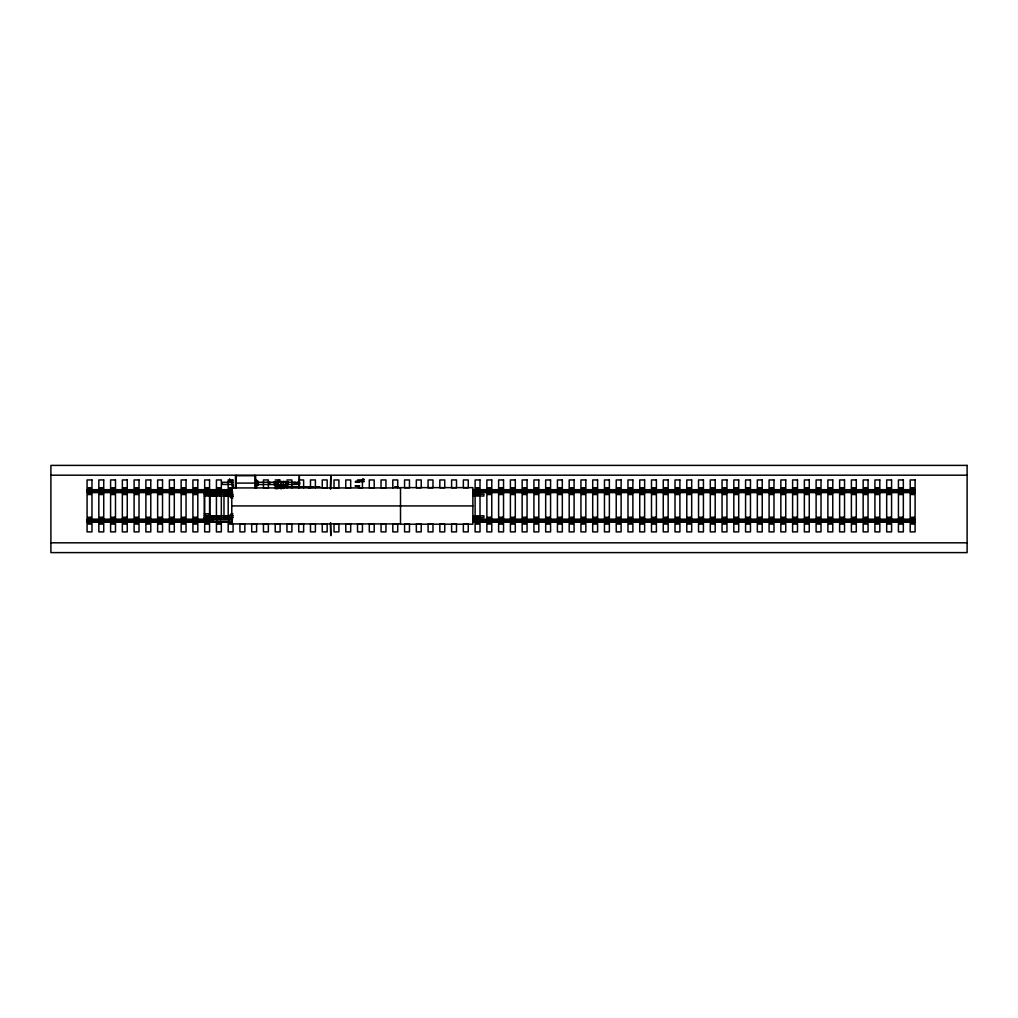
<?xml version="1.0" encoding="UTF-8"?>
<svg xmlns="http://www.w3.org/2000/svg" width="1018" height="1018" viewBox="0 0 1018 1018"><rect width="100%" height="100%" fill="white"/><g stroke="black" fill="none" stroke-linecap="round" stroke-linejoin="round"><path stroke-width="1.5" d="M297.981 482.494L299.343 481.985M50.9 475.19L967.1 475.19M236.163 475.711L254.92 475.711M362.446 479.084L363.77 479.084M362.23 479.567L363.986 479.567M233.084 479.949L228.185 479.949L228.185 489.391M275.216 479.949L280.115 479.949M286.974 479.949L291.873 479.949L291.873 487.826M357.534 479.949L363.986 479.822M355.74 481.196L363.986 481.196M299.343 481.641L298.401 481.718L298.987 485.052M355.346 481.692L363.986 481.692M276.629 481.858L287.801 481.858M355.346 482.061L359.456 482.061M233.058 482.303L222.331 482.303L222.331 484.453L233.058 484.453M257.987 482.252L294.1 482.252L294.1 484.504L257.987 484.504M294.1 482.405L299.686 482.405L299.686 484.364L294.1 484.364M236.163 483.092L254.92 483.092M299.343 484.772L297.918 484.263M355.257 485.79L359.545 485.79M355.257 486.171L359.545 486.171M277.532 486.769L280.472 486.769M316.738 486.769L319.677 486.769M395.124 486.769L398.063 486.769M277.532 486.96L280.472 486.96M313.875 486.858L308.976 486.858A2.939 2.939 0 0 1 307.703 487.151L275.433 487.151L275.522 488.525M316.738 486.96L319.677 486.96M395.124 486.96L398.063 486.96M313.875 487.355L308.976 487.355L308.976 488.335M400.507 487.635L472.874 487.635L472.874 524.206L400.507 524.206L400.507 487.571M264.336 487.775L267.479 487.775M323.139 487.775L326.269 487.775M334.897 487.775L338.027 487.775M346.654 487.775L349.785 487.775M358.412 487.775L361.543 487.775M370.17 487.775L373.301 487.775M381.928 487.775L385.071 487.775M405.444 487.775L408.587 487.775M417.202 487.775L420.345 487.775M428.96 487.775L432.103 487.775M440.718 487.775L443.861 487.775M452.488 487.775L455.619 487.775M464.246 487.775L467.377 487.775M400.507 487.927L231.786 487.927L231.786 523.914L400.507 523.914M87.968 489.022L91.098 489.022M99.726 489.022L102.856 489.022M111.484 489.022L114.614 489.022M123.242 489.022L126.372 489.022M135 489.022L138.13 489.022M146.757 489.022L149.888 489.022M158.515 489.022L161.646 489.022M170.273 489.022L173.404 489.022M182.031 489.022L185.161 489.022M193.789 489.022L196.932 489.022M205.547 489.022L208.69 489.022M217.305 489.022L220.448 489.022M229.063 489.022L232.206 489.022M476.004 489.022L479.134 489.022M487.762 489.022L490.892 489.022M499.52 489.022L502.65 489.022M511.278 489.022L514.408 489.022M523.036 489.022L526.166 489.022M534.794 489.022L537.924 489.022M546.551 489.022L549.682 489.022M558.309 489.022L561.452 489.022M570.067 489.022L573.21 489.022M581.825 489.022L584.968 489.022M593.583 489.022L596.726 489.022M605.341 489.022L608.484 489.022M617.099 489.022L620.242 489.022M628.857 489.022L632 489.022M640.627 489.022L643.758 489.022M652.385 489.022L655.516 489.022M664.143 489.022L667.274 489.022M675.901 489.022L679.031 489.022M687.659 489.022L690.789 489.022M699.417 489.022L702.547 489.022M711.175 489.022L714.305 489.022M722.933 489.022L726.063 489.022M734.691 489.022L737.821 489.022M746.448 489.022L749.592 489.022M758.206 489.022L761.349 489.022M769.964 489.022L773.107 489.022M781.722 489.022L784.865 489.022M793.48 489.022L796.623 489.022M805.238 489.022L808.381 489.022M817.009 489.022L820.139 489.022M828.767 489.022L831.897 489.022M840.524 489.022L843.655 489.022M852.282 489.022L855.413 489.022M864.04 489.022L867.171 489.022M875.798 489.022L878.928 489.022M887.556 489.022L890.686 489.022M899.314 489.022L902.444 489.022M911.072 489.022L914.202 489.022M473.281 489.683L914.889 489.683L914.889 492.623L473.281 492.623M212.558 489.862L232.155 489.862M87.281 490.167L212.775 490.167M473.281 490.167L914.889 490.167M87.281 490.447L212.775 490.447M473.281 490.447L914.889 490.447M87.281 490.994L212.775 490.994M473.281 490.994L914.889 490.994M87.281 491.312L212.775 491.312M473.281 491.312L914.889 491.312M87.281 491.859L232.588 491.859M473.281 491.859L914.889 491.859M473.421 492.012L474.312 492.012M87.281 492.139L212.775 492.139M473.281 492.139L914.889 492.139M232.613 492.597L87.281 492.623L87.281 489.683L232.206 489.683L232.206 487.775L229.063 487.775L229.063 494.532L232.206 494.532L232.206 492.623M87.968 493.285L91.098 493.285M99.726 493.285L102.856 493.285M111.484 493.285L114.614 493.285M123.242 493.285L126.372 493.285M135 493.285L138.13 493.285M146.757 493.285L149.888 493.285M158.515 493.285L161.646 493.285M170.273 493.285L173.404 493.285M182.031 493.285L185.161 493.285M193.789 493.285L196.932 493.285M205.547 493.285L208.69 493.285M217.305 493.285L220.448 493.285M229.063 493.285L232.206 493.285M476.004 493.285L479.134 493.285M487.762 493.285L490.892 493.285M499.52 493.285L502.65 493.285M511.278 493.285L514.408 493.285M523.036 493.285L526.166 493.285M534.794 493.285L537.924 493.285M546.551 493.285L549.682 493.285M558.309 493.285L561.452 493.285M570.067 493.285L573.21 493.285M581.825 493.285L584.968 493.285M593.583 493.285L596.726 493.285M605.341 493.285L608.484 493.285M617.099 493.285L620.242 493.285M628.857 493.285L632 493.285M640.627 493.285L643.758 493.285M652.385 493.285L655.516 493.285M664.143 493.285L667.274 493.285M675.901 493.285L679.031 493.285M687.659 493.285L690.789 493.285M699.417 493.285L702.547 493.285M711.175 493.285L714.305 493.285M722.933 493.285L726.063 493.285M734.691 493.285L737.821 493.285M746.448 493.285L749.592 493.285M758.206 493.285L761.349 493.285M769.964 493.285L773.107 493.285M781.722 493.285L784.865 493.285M793.48 493.285L796.623 493.285M805.238 493.285L808.381 493.285M817.009 493.285L820.139 493.285M828.767 493.285L831.897 493.285M840.524 493.285L843.655 493.285M852.282 493.285L855.413 493.285M864.04 493.285L867.171 493.285M875.798 493.285L878.928 493.285M887.556 493.285L890.686 493.285M899.314 493.285L902.444 493.285M911.072 493.285L914.202 493.285M204.3 494.264L233.237 494.264M473.243 494.264L483.919 494.264L483.919 496.021L473.243 496.021M217.305 494.532L220.448 494.532L220.448 492.623M204.3 496.021L233.249 496.021M230.068 494.264L230.157 496.377L233.249 496.377M232.842 498.146L231.926 498.146A1.769 1.769 0 0 1 230.157 496.377M231.786 505.921L472.874 505.921M232.842 513.696L231.926 513.696A1.769 1.769 0 0 0 230.157 515.464L230.068 517.577M204.3 513.759L209.784 513.759M204.593 515.528L209.784 515.528M230.157 515.464L233.249 515.464M204.3 515.821L233.249 515.821M473.243 515.821L483.919 515.821L483.919 517.577L473.243 517.577M217.305 517.309L220.448 517.309L220.448 519.218M204.3 517.577L233.237 517.577M204.593 517.869L209.784 517.869M204.3 517.997L209.784 517.997M87.968 518.556L91.098 518.556M99.726 518.556L102.856 518.556M111.484 518.556L114.614 518.556M123.242 518.556L126.372 518.556M135 518.556L138.13 518.556M146.757 518.556L149.888 518.556M158.515 518.556L161.646 518.556M170.273 518.556L173.404 518.556M182.031 518.556L185.161 518.556M193.789 518.556L196.932 518.556M208.69 518.556L205.547 518.556L205.547 524.066L208.69 524.066L208.69 517.309M217.305 518.556L220.448 518.556M229.063 518.556L232.206 518.556M476.004 518.556L479.134 518.556M487.762 518.556L490.892 518.556M499.52 518.556L502.65 518.556M511.278 518.556L514.408 518.556M523.036 518.556L526.166 518.556M534.794 518.556L537.924 518.556M546.551 518.556L549.682 518.556M558.309 518.556L561.452 518.556M570.067 518.556L573.21 518.556M581.825 518.556L584.968 518.556M593.583 518.556L596.726 518.556M605.341 518.556L608.484 518.556M617.099 518.556L620.242 518.556M628.857 518.556L632 518.556M640.627 518.556L643.758 518.556M652.385 518.556L655.516 518.556M664.143 518.556L667.274 518.556M675.901 518.556L679.031 518.556M687.659 518.556L690.789 518.556M699.417 518.556L702.547 518.556M711.175 518.556L714.305 518.556M722.933 518.556L726.063 518.556M734.691 518.556L737.821 518.556M746.448 518.556L749.592 518.556M758.206 518.556L761.349 518.556M769.964 518.556L773.107 518.556M781.722 518.556L784.865 518.556M793.48 518.556L796.623 518.556M805.238 518.556L808.381 518.556M817.009 518.556L820.139 518.556M828.767 518.556L831.897 518.556M840.524 518.556L843.655 518.556M852.282 518.556L855.413 518.556M864.04 518.556L867.171 518.556M875.798 518.556L878.928 518.556M887.556 518.556L890.686 518.556M899.314 518.556L902.444 518.556M911.072 518.556L914.202 518.556M473.268 518.646L474.146 518.646M232.473 519.231L87.281 519.218L87.281 522.158L232.206 522.158L232.206 524.066L229.063 524.066L229.063 517.309L232.206 517.309L232.206 519.218M473.281 519.218L914.889 519.218L914.889 522.158L473.281 522.158M204.3 519.345L209.784 519.345L209.873 494.264M473.205 519.396L474.146 519.396M87.281 519.702L212.775 519.702M473.281 519.702L914.889 519.702M87.281 519.982L232.473 519.982M473.281 519.982L914.889 519.982M87.281 520.529L212.775 520.529M473.281 520.529L914.889 520.529M87.281 520.847L212.775 520.847M473.281 520.847L914.889 520.847M87.281 521.394L212.775 521.394M473.205 521.394L914.889 521.394M87.281 521.661L212.775 521.661M473.281 521.661L914.889 521.661M212.418 521.979L232.028 521.979M87.968 522.819L91.098 522.819M99.726 522.819L102.856 522.819M111.484 522.819L114.614 522.819M123.242 522.819L126.372 522.819M135 522.819L138.13 522.819M146.757 522.819L149.888 522.819M158.515 522.819L161.646 522.819M170.273 522.819L173.404 522.819M182.031 522.819L185.161 522.819M193.789 522.819L196.932 522.819M205.547 522.819L208.69 522.819M217.305 522.819L220.448 522.819M229.063 522.819L232.206 522.819M476.004 522.819L479.134 522.819M487.762 522.819L490.892 522.819M499.52 522.819L502.65 522.819M511.278 522.819L514.408 522.819M523.036 522.819L526.166 522.819M534.794 522.819L537.924 522.819M546.551 522.819L549.682 522.819M558.309 522.819L561.452 522.819M570.067 522.819L573.21 522.819M581.825 522.819L584.968 522.819M593.583 522.819L596.726 522.819M605.341 522.819L608.484 522.819M617.099 522.819L620.242 522.819M628.857 522.819L632 522.819M640.627 522.819L643.758 522.819M652.385 522.819L655.516 522.819M664.143 522.819L667.274 522.819M675.901 522.819L679.031 522.819M687.659 522.819L690.789 522.819M699.417 522.819L702.547 522.819M711.175 522.819L714.305 522.819M722.933 522.819L726.063 522.819M734.691 522.819L737.821 522.819M746.448 522.819L749.592 522.819M758.206 522.819L761.349 522.819M769.964 522.819L773.107 522.819M781.722 522.819L784.865 522.819M793.48 522.819L796.623 522.819M805.238 522.819L808.381 522.819M817.009 522.819L820.139 522.819M828.767 522.819L831.897 522.819M840.524 522.819L843.655 522.819M852.282 522.819L855.413 522.819M864.04 522.819L867.171 522.819M875.798 522.819L878.928 522.819M887.556 522.819L890.686 522.819M899.314 522.819L902.444 522.819M911.072 522.819L914.202 522.819M240.821 524.066L243.964 524.066M252.579 524.066L255.722 524.066M264.336 524.066L267.479 524.066M276.107 524.066L279.237 524.066M287.865 524.066L290.995 524.066M299.623 524.066L302.753 524.066M311.381 524.066L314.511 524.066M323.139 524.066L326.269 524.066M334.897 524.066L338.027 524.066M346.654 524.066L349.785 524.066M358.412 524.066L361.543 524.066M370.17 524.066L373.301 524.066M381.928 524.066L385.071 524.066M393.686 524.066L396.829 524.066M405.444 524.066L408.587 524.066M417.202 524.066L420.345 524.066M428.96 524.066L432.103 524.066M440.718 524.066L443.861 524.066M452.488 524.066L455.619 524.066M464.246 524.066L467.377 524.066M50.9 542.81L967.1 542.81M468.255 487.826L468.255 479.949L463.355 479.949L463.355 487.826M468.255 524.015L468.255 531.892L463.355 531.892L463.355 524.015M456.497 487.826L456.497 479.949L451.598 479.949L451.598 487.826M456.497 524.015L456.497 531.892L451.598 531.892L451.598 524.015M444.739 487.826L444.739 479.949L439.84 479.949L439.84 487.826M444.739 524.015L444.739 531.892L439.84 531.892L439.84 524.015M432.981 487.826L432.981 479.949L428.082 479.949L428.082 487.826M432.981 524.015L432.981 531.892L428.082 531.892L428.082 524.015M421.223 487.826L421.223 479.949L416.324 479.949L416.324 487.826M421.223 524.015L421.223 531.892L416.324 531.892L416.324 524.015M409.465 487.826L409.465 479.949L404.566 479.949L404.566 487.826M409.465 524.015L409.465 531.892L404.566 531.892L404.566 524.015M397.707 487.826L397.707 479.949L392.808 479.949L392.808 487.826M397.707 524.015L397.707 531.892L392.808 531.892L392.808 524.015M385.949 487.826L385.949 479.949L381.05 479.949L381.05 487.826M385.949 524.015L385.949 531.892L381.05 531.892L381.05 524.015M374.191 487.826L374.191 479.949L369.292 479.949L369.292 487.826M374.191 524.015L374.191 531.892L369.292 531.892L369.292 524.015M362.433 479.949L362.433 487.826M362.433 524.015L362.433 531.892L357.534 531.892L357.534 524.015M350.676 487.826L350.676 479.949L345.776 479.949L345.776 487.826M350.676 524.015L350.676 531.892L345.776 531.892L345.776 524.015M338.918 487.826L338.918 479.949L334.019 479.949L334.019 487.826M338.918 524.015L338.918 531.892L334.019 531.892L334.019 524.015M330.799 488.882L330.799 476.169L330.303 488.882M330.799 523.048L330.799 535.672L330.303 523.048M327.16 487.826L327.16 479.949L322.261 479.949L322.261 487.826M327.16 524.015L327.16 531.892L322.261 531.892L322.261 524.015M315.389 487.826L315.389 479.949L310.49 479.949L310.49 487.826M315.389 524.015L315.389 531.892L310.49 531.892L310.49 524.015M307.703 487.151L281.833 487.151M303.631 487.826L303.631 479.949L298.732 479.949L298.732 487.826M303.631 524.015L303.631 531.892L298.732 531.892L298.732 524.015M299.343 488.233L299.343 476.169L298.987 488.233M295.665 482.405L295.665 484.364M295.564 482.507L295.564 484.263M291.873 524.015L291.873 531.892L286.974 531.892L286.974 524.015M287.509 481.603L287.509 485.166M286.923 481.603L286.974 487.826M286.389 481.603L286.236 485.166M286.083 481.603L286.083 485.166M285.587 481.565L285.587 482.341M285.065 481.565L285.065 482.341M283.895 481.565L283.895 482.341M283.818 487.151L283.818 488.525M283.577 481.565L283.577 482.341M283.284 481.603L283.437 485.166M282.902 481.565L282.902 482.341M281.604 487.151L281.604 488.525M281.528 481.565L281.528 482.341M281.413 487.151L281.413 488.525M281.159 481.603L281.159 485.166M281.248 487.151L281.248 488.525M281.006 481.603L281.006 485.166M280.853 481.565L280.853 482.341M280.917 488.525L280.764 487.151L280.714 488.525M280.574 481.565L280.574 482.341M280.166 481.565L280.166 482.341M280.115 484.67L280.115 487.826M280.115 524.015L280.115 531.892L275.216 531.892L275.216 524.015M278.716 479.771L278.716 480.725M278.779 487.151L278.779 488.525M278.436 482.341L278.436 481.565L278.181 485.268M277.978 481.603L278.041 485.166M278.016 487.151L278.016 488.525M277.914 481.603L277.863 485.166M277.52 481.603L277.52 482.341M277.469 487.151L277.43 488.525M276.934 481.603L276.934 485.166M276.934 487.151L276.934 488.525M276.552 487.151L276.552 488.525M276.425 487.151L276.425 488.525M275.891 487.151L275.967 488.525M275.713 483.016L275.713 481.603L274.287 481.603L274.275 483.117M275.713 483.906L275.713 485.166L274.287 485.166L274.287 483.906M275.636 487.151L275.636 488.525M275.216 484.67L275.216 487.826M269.795 482.252L269.795 484.504M268.358 487.826L268.358 479.949L263.458 479.949L263.458 487.826M268.358 524.015L268.358 531.892L263.458 531.892L263.458 524.015M257.694 481.361L257.694 485.395M256.6 479.949L256.6 487.826M256.6 524.015L256.6 531.892L251.701 531.892L251.701 524.015M255.658 475.635L255.658 488.36M254.92 475.266L254.92 488.36M244.842 524.015L244.842 531.892L239.943 531.892L239.943 524.015M236.24 475.635L236.24 484.861M236.163 475.266L236.163 488.36M235.489 475.635L235.412 488.36M233.084 484.67L233.084 487.826M233.084 524.015L233.084 531.892L228.185 531.892L228.185 522.45M232.766 480.89L232.766 486.26M232.511 479.771L232.511 480.674M232.091 480.89L232.091 486.26M229.852 479.185L229.852 481.323M229.648 479.16L229.648 481.323M228.185 492.547L228.185 519.295M228.007 494.264L228.007 496.021M228.007 515.821L228.007 517.577M226.925 494.264L226.925 496.021M226.925 515.821L226.925 517.577M226.047 494.264L226.047 496.021M226.047 515.821L226.047 517.577M225.169 494.264L225.169 496.021M225.169 515.821L225.169 517.577M223.985 492.597L223.985 519.231M221.326 489.391L221.326 479.949L216.427 479.949L216.427 489.391M221.326 492.547L221.326 519.295M221.326 522.45L221.326 531.892L216.427 531.892L216.427 522.45M220.855 494.264L220.855 496.021M220.855 515.821L220.855 517.577M220.448 490.472L220.448 487.775L217.305 487.775L217.127 496.021M220.448 521.369L220.448 524.066L217.305 524.066L217.127 515.821M220.066 494.264L220.066 496.021M220.066 515.821L220.066 517.577M216.427 492.547L216.427 519.295M213.844 494.264L213.844 496.021M213.844 515.821L213.844 517.577M212.915 494.264L212.915 496.021M212.915 515.821L212.915 517.577M211.54 494.264L211.54 496.021M211.54 515.821L211.54 517.577M210.268 494.264L210.268 496.021M210.268 515.821L210.268 517.577M204.3 491.147L204.3 520.529M297.307 483.296L297.93 483.461L297.345 483.219M295.844 483.27L296.416 483.575L295.882 483.194M967.1 465.391L50.9 465.391L50.9 552.609L967.1 552.609L967.1 465.391M91.976 479.949L87.077 479.949L87.077 531.892L91.976 531.892L91.976 479.949M103.734 479.949L98.835 479.949L98.835 531.892L103.734 531.892L103.734 479.949M115.492 479.949L110.593 479.949L110.593 531.892L115.492 531.892L115.492 479.949M127.25 479.949L122.351 479.949L122.351 531.892L127.25 531.892L127.25 479.949M139.021 479.949L134.109 479.949L134.109 531.892L139.021 531.892L139.021 479.949M150.779 479.949L145.879 479.949L145.879 531.892L150.779 531.892L150.779 479.949M162.536 479.949L157.637 479.949L157.637 531.892L162.536 531.892L162.536 479.949M174.294 479.949L169.395 479.949L169.395 531.892L174.294 531.892L174.294 479.949M186.052 479.949L181.153 479.949L181.153 531.892L186.052 531.892L186.052 479.949M197.81 479.949L192.911 479.949L192.911 531.892L197.81 531.892L197.81 479.949M209.568 479.949L204.669 479.949L204.669 531.892L209.568 531.892L209.568 479.949M480.012 479.949L475.113 479.949L475.113 531.892L480.012 531.892L480.012 479.949M491.77 479.949L486.871 479.949L486.871 531.892L491.77 531.892L491.77 479.949M503.541 479.949L498.629 479.949L498.629 531.892L503.541 531.892L503.541 479.949M515.299 479.949L510.4 479.949L510.4 531.892L515.299 531.892L515.299 479.949M527.057 479.949L522.158 479.949L522.158 531.892L527.057 531.892L527.057 479.949M538.815 479.949L533.916 479.949L533.916 531.892L538.815 531.892L538.815 479.949M550.573 479.949L545.673 479.949L545.673 531.892L550.573 531.892L550.573 479.949M562.33 479.949L557.431 479.949L557.431 531.892L562.33 531.892L562.33 479.949M574.088 479.949L569.189 479.949L569.189 531.892L574.088 531.892L574.088 479.949M585.846 479.949L580.947 479.949L580.947 531.892L585.846 531.892L585.846 479.949M597.604 479.949L592.705 479.949L592.705 531.892L597.604 531.892L597.604 479.949M609.362 479.949L604.463 479.949L604.463 531.892L609.362 531.892L609.362 479.949M621.12 479.949L616.221 479.949L616.221 531.892L621.12 531.892L621.12 479.949M632.878 479.949L627.979 479.949L627.979 531.892L632.878 531.892L632.878 479.949M644.636 479.949L639.737 479.949L639.737 531.892L644.636 531.892L644.636 479.949M656.394 479.949L651.495 479.949L651.495 531.892L656.394 531.892L656.394 479.949M668.152 479.949L663.252 479.949L663.252 531.892L668.152 531.892L668.152 479.949M679.909 479.949L675.01 479.949L675.01 531.892L679.909 531.892L679.909 479.949M691.68 479.949L686.781 479.949L686.781 531.892L691.68 531.892L691.68 479.949M703.438 479.949L698.539 479.949L698.539 531.892L703.438 531.892L703.438 479.949M715.196 479.949L710.297 479.949L710.297 531.892L715.196 531.892L715.196 479.949M726.954 479.949L722.055 479.949L722.055 531.892L726.954 531.892L726.954 479.949M738.712 479.949L733.813 479.949L733.813 531.892L738.712 531.892L738.712 479.949M750.47 479.949L745.57 479.949L745.57 531.892L750.47 531.892L750.47 479.949M762.227 479.949L757.328 479.949L757.328 531.892L762.227 531.892L762.227 479.949M773.985 479.949L769.086 479.949L769.086 531.892L773.985 531.892L773.985 479.949M785.743 479.949L780.844 479.949L780.844 531.892L785.743 531.892L785.743 479.949M797.501 479.949L792.602 479.949L792.602 531.892L797.501 531.892L797.501 479.949M809.259 479.949L804.36 479.949L804.36 531.892L809.259 531.892L809.259 479.949M821.017 479.949L816.118 479.949L816.118 531.892L821.017 531.892L821.017 479.949M832.775 479.949L827.876 479.949L827.876 531.892L832.775 531.892L832.775 479.949M844.533 479.949L839.634 479.949L839.634 531.892L844.533 531.892L844.533 479.949M856.291 479.949L851.392 479.949L851.392 531.892L856.291 531.892L856.291 479.949M868.049 479.949L863.149 479.949L863.149 531.892L868.049 531.892L868.049 479.949M879.819 479.949L874.92 479.949L874.92 531.892L879.819 531.892L879.819 479.949M891.577 479.949L886.678 479.949L886.678 531.892L891.577 531.892L891.577 479.949M903.335 479.949L898.436 479.949L898.436 531.892L903.335 531.892L903.335 479.949M915.093 479.949L910.194 479.949L910.194 531.892L915.093 531.892L915.093 479.949M257.987 481.361L255.925 481.361L255.925 485.395L257.987 485.395L257.987 481.361M287.801 481.603L276.629 481.603L276.629 485.166L287.801 485.166L287.801 481.603M91.098 487.775L87.968 487.775L87.968 494.532L91.098 494.532L91.098 487.775M102.856 487.775L99.726 487.775L99.726 494.532L102.856 494.532L102.856 487.775M114.614 487.775L111.484 487.775L111.484 494.532L114.614 494.532L114.614 487.775M126.372 487.775L123.242 487.775L123.242 494.532L126.372 494.532L126.372 487.775M138.13 487.775L135 487.775L135 494.532L138.13 494.532L138.13 487.775M149.888 487.775L146.757 487.775L146.757 494.532L149.888 494.532L149.888 487.775M161.646 487.775L158.515 487.775L158.515 494.532L161.646 494.532L161.646 487.775M173.404 487.775L170.273 487.775L170.273 494.532L173.404 494.532L173.404 487.775M185.161 487.775L182.031 487.775L182.031 494.532L185.161 494.532L185.161 487.775M196.932 487.775L193.789 487.775L193.789 494.532L196.932 494.532L196.932 487.775M208.69 487.775L205.547 487.775L205.547 494.532L208.69 494.532L208.69 487.775M479.134 487.775L476.004 487.775L476.004 494.532L479.134 494.532L479.134 487.775M490.892 487.775L487.762 487.775L487.762 494.532L490.892 494.532L490.892 487.775M502.65 487.775L499.52 487.775L499.52 494.532L502.65 494.532L502.65 487.775M514.408 487.775L511.278 487.775L511.278 494.532L514.408 494.532L514.408 487.775M526.166 487.775L523.036 487.775L523.036 494.532L526.166 494.532L526.166 487.775M537.924 487.775L534.794 487.775L534.794 494.532L537.924 494.532L537.924 487.775M549.682 487.775L546.551 487.775L546.551 494.532L549.682 494.532L549.682 487.775M561.452 487.775L558.309 487.775L558.309 494.532L561.452 494.532L561.452 487.775M573.21 487.775L570.067 487.775L570.067 494.532L573.21 494.532L573.21 487.775M584.968 487.775L581.825 487.775L581.825 494.532L584.968 494.532L584.968 487.775M596.726 487.775L593.583 487.775L593.583 494.532L596.726 494.532L596.726 487.775M608.484 487.775L605.341 487.775L605.341 494.532L608.484 494.532L608.484 487.775M620.242 487.775L617.099 487.775L617.099 494.532L620.242 494.532L620.242 487.775M632 487.775L628.857 487.775L628.857 494.532L632 494.532L632 487.775M643.758 487.775L640.627 487.775L640.627 494.532L643.758 494.532L643.758 487.775M655.516 487.775L652.385 487.775L652.385 494.532L655.516 494.532L655.516 487.775M667.274 487.775L664.143 487.775L664.143 494.532L667.274 494.532L667.274 487.775M679.031 487.775L675.901 487.775L675.901 494.532L679.031 494.532L679.031 487.775M690.789 487.775L687.659 487.775L687.659 494.532L690.789 494.532L690.789 487.775M702.547 487.775L699.417 487.775L699.417 494.532L702.547 494.532L702.547 487.775M714.305 487.775L711.175 487.775L711.175 494.532L714.305 494.532L714.305 487.775M726.063 487.775L722.933 487.775L722.933 494.532L726.063 494.532L726.063 487.775M737.821 487.775L734.691 487.775L734.691 494.532L737.821 494.532L737.821 487.775M749.592 487.775L746.448 487.775L746.448 494.532L749.592 494.532L749.592 487.775M761.349 487.775L758.206 487.775L758.206 494.532L761.349 494.532L761.349 487.775M773.107 487.775L769.964 487.775L769.964 494.532L773.107 494.532L773.107 487.775M784.865 487.775L781.722 487.775L781.722 494.532L784.865 494.532L784.865 487.775M796.623 487.775L793.48 487.775L793.48 494.532L796.623 494.532L796.623 487.775M808.381 487.775L805.238 487.775L805.238 494.532L808.381 494.532L808.381 487.775M820.139 487.775L817.009 487.775L817.009 494.532L820.139 494.532L820.139 487.775M831.897 487.775L828.767 487.775L828.767 494.532L831.897 494.532L831.897 487.775M843.655 487.775L840.524 487.775L840.524 494.532L843.655 494.532L843.655 487.775M855.413 487.775L852.282 487.775L852.282 494.532L855.413 494.532L855.413 487.775M867.171 487.775L864.04 487.775L864.04 494.532L867.171 494.532L867.171 487.775M878.928 487.775L875.798 487.775L875.798 494.532L878.928 494.532L878.928 487.775M890.686 487.775L887.556 487.775L887.556 494.532L890.686 494.532L890.686 487.775M902.444 487.775L899.314 487.775L899.314 494.532L902.444 494.532L902.444 487.775M914.202 487.775L911.072 487.775L911.072 494.532L914.202 494.532L914.202 487.775M91.098 517.309L87.968 517.309L87.968 524.066L91.098 524.066L91.098 517.309M102.856 517.309L99.726 517.309L99.726 524.066L102.856 524.066L102.856 517.309M114.614 517.309L111.484 517.309L111.484 524.066L114.614 524.066L114.614 517.309M126.372 517.309L123.242 517.309L123.242 524.066L126.372 524.066L126.372 517.309M138.13 517.309L135 517.309L135 524.066L138.13 524.066L138.13 517.309M149.888 517.309L146.757 517.309L146.757 524.066L149.888 524.066L149.888 517.309M161.646 517.309L158.515 517.309L158.515 524.066L161.646 524.066L161.646 517.309M173.404 517.309L170.273 517.309L170.273 524.066L173.404 524.066L173.404 517.309M185.161 517.309L182.031 517.309L182.031 524.066L185.161 524.066L185.161 517.309M196.932 517.309L193.789 517.309L193.789 524.066L196.932 524.066L196.932 517.309M479.134 517.309L476.004 517.309L476.004 524.066L479.134 524.066L479.134 517.309M490.892 517.309L487.762 517.309L487.762 524.066L490.892 524.066L490.892 517.309M502.65 517.309L499.52 517.309L499.52 524.066L502.65 524.066L502.65 517.309M514.408 517.309L511.278 517.309L511.278 524.066L514.408 524.066L514.408 517.309M526.166 517.309L523.036 517.309L523.036 524.066L526.166 524.066L526.166 517.309M537.924 517.309L534.794 517.309L534.794 524.066L537.924 524.066L537.924 517.309M549.682 517.309L546.551 517.309L546.551 524.066L549.682 524.066L549.682 517.309M561.452 517.309L558.309 517.309L558.309 524.066L561.452 524.066L561.452 517.309M573.21 517.309L570.067 517.309L570.067 524.066L573.21 524.066L573.21 517.309M584.968 517.309L581.825 517.309L581.825 524.066L584.968 524.066L584.968 517.309M596.726 517.309L593.583 517.309L593.583 524.066L596.726 524.066L596.726 517.309M608.484 517.309L605.341 517.309L605.341 524.066L608.484 524.066L608.484 517.309M620.242 517.309L617.099 517.309L617.099 524.066L620.242 524.066L620.242 517.309M632 517.309L628.857 517.309L628.857 524.066L632 524.066L632 517.309M643.758 517.309L640.627 517.309L640.627 524.066L643.758 524.066L643.758 517.309M655.516 517.309L652.385 517.309L652.385 524.066L655.516 524.066L655.516 517.309M667.274 517.309L664.143 517.309L664.143 524.066L667.274 524.066L667.274 517.309M679.031 517.309L675.901 517.309L675.901 524.066L679.031 524.066L679.031 517.309M690.789 517.309L687.659 517.309L687.659 524.066L690.789 524.066L690.789 517.309M702.547 517.309L699.417 517.309L699.417 524.066L702.547 524.066L702.547 517.309M714.305 517.309L711.175 517.309L711.175 524.066L714.305 524.066L714.305 517.309M726.063 517.309L722.933 517.309L722.933 524.066L726.063 524.066L726.063 517.309M737.821 517.309L734.691 517.309L734.691 524.066L737.821 524.066L737.821 517.309M749.592 517.309L746.448 517.309L746.448 524.066L749.592 524.066L749.592 517.309M761.349 517.309L758.206 517.309L758.206 524.066L761.349 524.066L761.349 517.309M773.107 517.309L769.964 517.309L769.964 524.066L773.107 524.066L773.107 517.309M784.865 517.309L781.722 517.309L781.722 524.066L784.865 524.066L784.865 517.309M796.623 517.309L793.48 517.309L793.48 524.066L796.623 524.066L796.623 517.309M808.381 517.309L805.238 517.309L805.238 524.066L808.381 524.066L808.381 517.309M820.139 517.309L817.009 517.309L817.009 524.066L820.139 524.066L820.139 517.309M831.897 517.309L828.767 517.309L828.767 524.066L831.897 524.066L831.897 517.309M843.655 517.309L840.524 517.309L840.524 524.066L843.655 524.066L843.655 517.309M855.413 517.309L852.282 517.309L852.282 524.066L855.413 524.066L855.413 517.309M867.171 517.309L864.04 517.309L864.04 524.066L867.171 524.066L867.171 517.309M878.928 517.309L875.798 517.309L875.798 524.066L878.928 524.066L878.928 517.309M890.686 517.309L887.556 517.309L887.556 524.066L890.686 524.066L890.686 517.309M902.444 517.309L899.314 517.309L899.314 524.066L902.444 524.066L902.444 517.309M914.202 517.309L911.072 517.309L911.072 524.066L914.202 524.066L914.202 517.309"/></g></svg>
